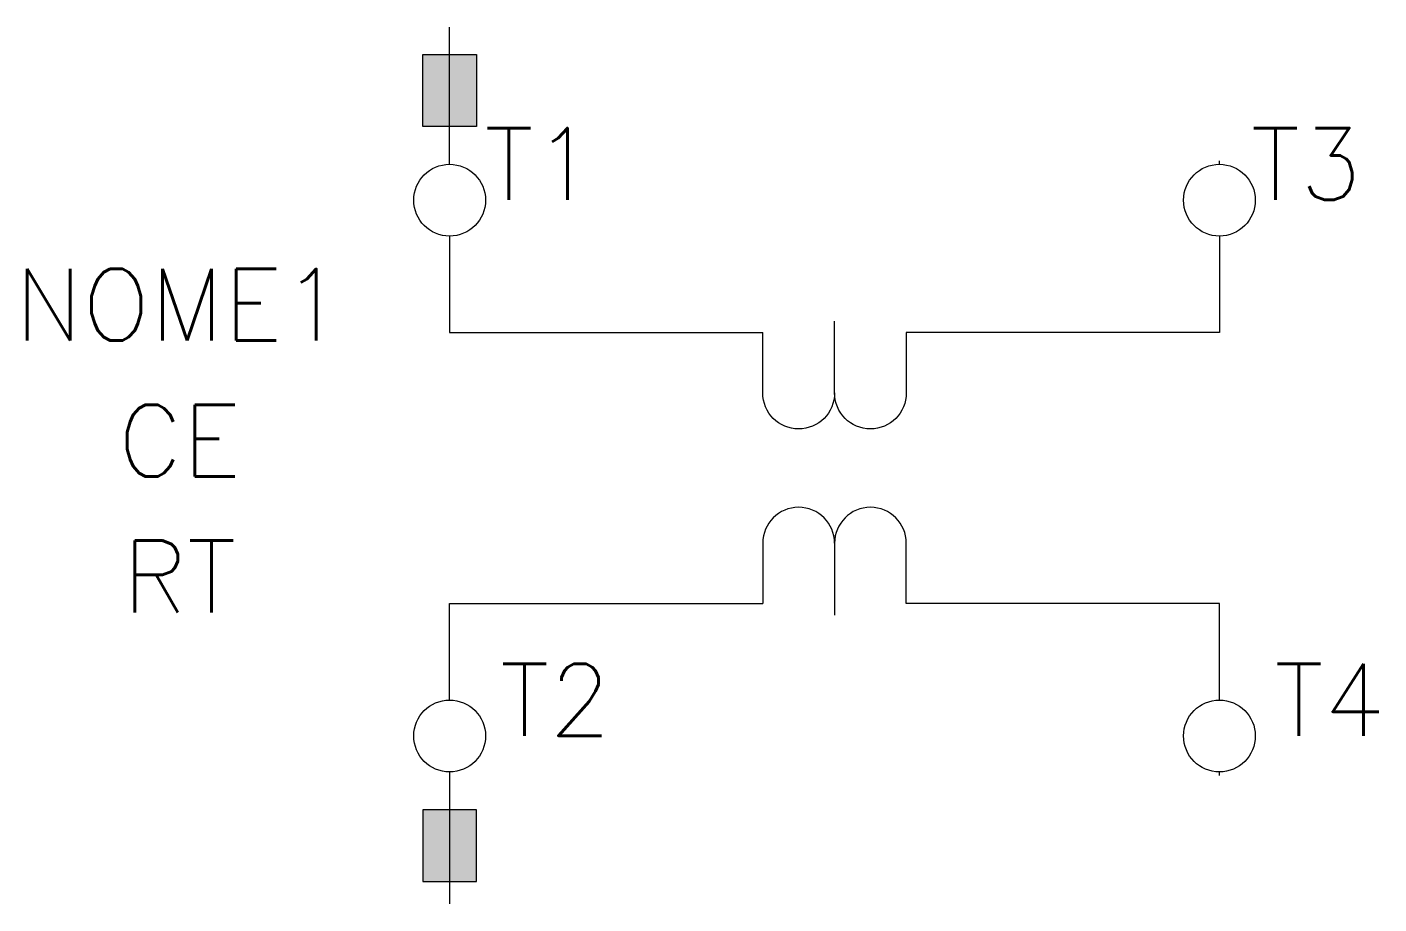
# Model space of a CAD drawing. Extents: x 405.9 to 443.6, y 183.6 to 208.
import ezdxf
from ezdxf.enums import TextEntityAlignment as Align

# ---------------------------------------------------------------- set-up
doc = ezdxf.new("R2010")
doc.units = 0
doc.header["$MEASUREMENT"] = 0
doc.layers.get('0').update_dxf_attribs({"linetype": 'CONTINUOUS'})
doc.styles.add('ROMANS', font='romans')

# ---------------------------------------------------------------- blocks, each defined once
blk = doc.blocks.new('QUA')
at = {"color": 0}
blk.add_lwpolyline([(0, -2), (1.5, -2), (1.5, 0), (0, 0)], close=True, dxfattribs=at)
blk.add_solid([(0, 0), (1.5, 0), (0, -2), (1.5, -2)], dxfattribs=at)

msp = doc.modelspace()

# ---------------------------------------------------------------- linework, layer by layer
for p, q in [((417.691, 204.179), (417.691, 208.002)), ((439.138, 204.179), (439.138, 204.279)), ((417.691, 187.254), (417.691, 187.254)), ((417.691, 187.254), (417.691, 183.575)), ((439.138, 187.154), (439.138, 187.254))]:
    msp.add_line(p, q)
at = {"color": 0}
for p, q in [((417.691, 202.179), (417.691, 199.493)), ((439.138, 202.179), (439.138, 199.493)), ((428.415, 197.809), (428.415, 199.809)), ((417.691, 199.493), (426.415, 199.493)), ((428.415, 193.624), (428.415, 191.624)), ((417.691, 191.94), (426.415, 191.94)), ((417.691, 189.254), (417.691, 191.94)), ((439.138, 189.254), (439.138, 191.94))]:
    msp.add_line(p, q, dxfattribs=at)
for points in [[(439.138, 199.493), (430.415, 199.493), (430.415, 197.809, -1), (428.415, 197.809), (428.415, 199.809)], [(428.415, 197.809, -1), (426.415, 197.809), (426.415, 199.493)], [(428.415, 193.624, 1), (426.415, 193.624), (426.415, 191.94)], [(439.138, 191.94), (430.415, 191.94), (430.415, 193.624, 1), (428.415, 193.624), (428.415, 191.624)]]:
    msp.add_lwpolyline(points, format="xyb", dxfattribs=at)
for centre in [(417.691, 203.179), (439.138, 203.179), (417.691, 188.254), (439.138, 188.254)]:
    msp.add_circle(centre, 1, dxfattribs=at)

# ---------------------------------------------------------------- block references
at = {"color": 0, "xscale": -1}
msp.add_blockref('QUA', (418.441, 207.236), dxfattribs=at)
at = {"color": 0, "rotation": 180}
msp.add_blockref('QUA', (418.441, 184.197), dxfattribs=at)

# ---------------------------------------------------------------- texts
at = {"lineweight": -3, "style": 'ROMANS'}
for tag, p, s in [('T1', (418.658, 203.188), 'T1'), ('T3', (440.012, 203.188), 'T3'), ('T2', (419.095, 188.263), 'T2'), ('T4', (440.669, 188.263), 'T4')]:
    msp.add_attdef(tag, p, s, height=2, dxfattribs=at)
for tag, text, p in [('NOME1', 'NOME1', (410.16, 200.266)), ('CE', '', (410.16, 196.481)), ('RT', '', (410.16, 192.696))]:
    msp.add_attdef(tag, text=text, height=2, dxfattribs=at).set_placement(p, align=Align.MIDDLE_CENTER)

doc.saveas('drawing.dxf')
